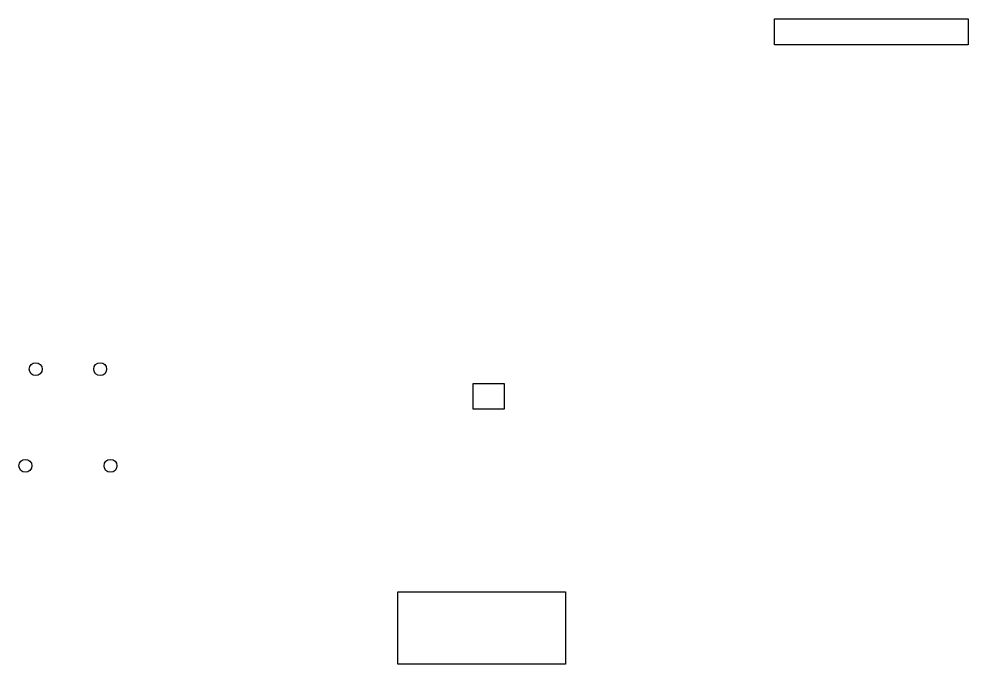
# Model space of a CAD drawing. Header units: millimetres. Extents: x 3410 to 7696, y -135 to 2765.
# Drawn here: x 7327.5 to 7695.5, y 2514.5 to 2764.8 of the extents above.
import ezdxf

# ---------------------------------------------------------------- set-up
doc = ezdxf.new("R2010")
doc.units = ezdxf.units.MM

msp = doc.modelspace()

# ---------------------------------------------------------------- linework, layer by layer
for points in [[(7620.54, 2764.77), (7695.54, 2764.77), (7695.54, 2754.77), (7620.54, 2754.77)], [(7503.64, 2623.37), (7515.64, 2623.37), (7515.64, 2613.37), (7503.64, 2613.37)], [(7474.41, 2542.48), (7539.41, 2542.48), (7539.41, 2514.48), (7474.41, 2514.48)]]:
    msp.add_lwpolyline(points, close=True)
for centre in [(7333.96, 2628.9), (7358.96, 2628.9), (7329.96, 2591.4), (7362.96, 2591.4)]:
    msp.add_circle(centre, 2.5)

doc.saveas('drawing.dxf')
